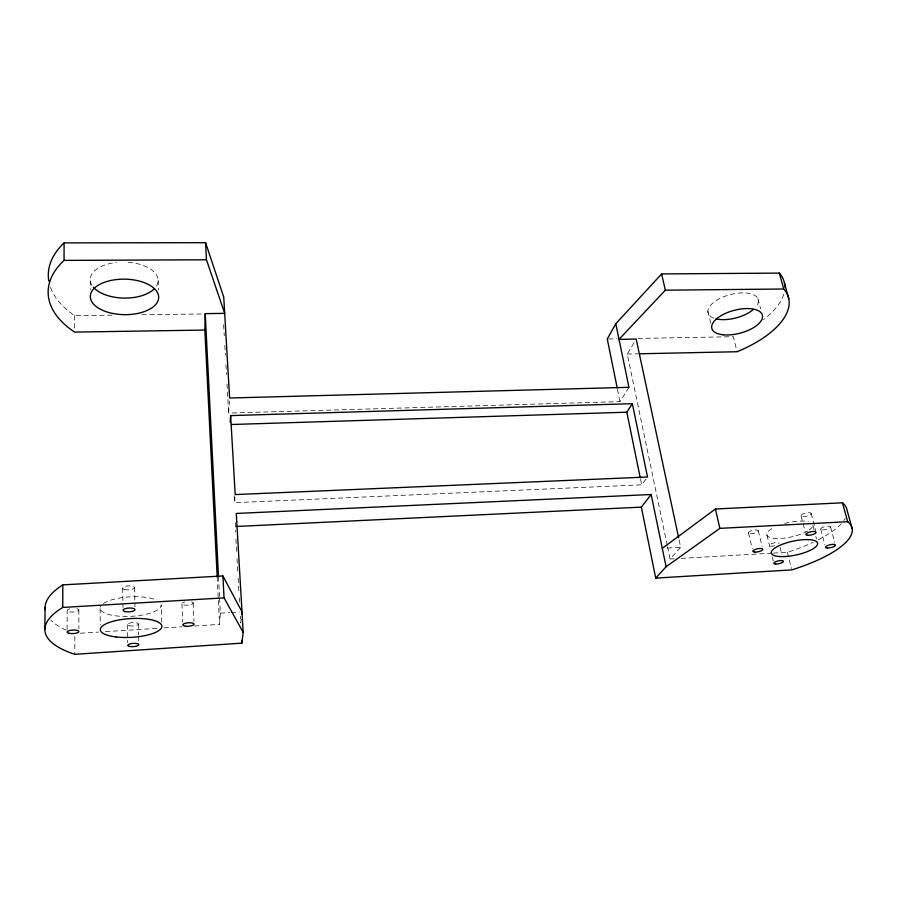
<?xml version="1.0" encoding="UTF-8"?>
<svg xmlns="http://www.w3.org/2000/svg" width="897" height="897" viewBox="0 0 897 897"><rect width="100%" height="100%" fill="white"/><g stroke="black" fill="none" stroke-linecap="round" stroke-linejoin="round"><path stroke-width="0.67" stroke-dasharray="4.49 3.36" d="M67.129 629.492L67.174 610.588M628.954 387.313L619.973 401.632L228.679 413.08L229.598 398.01M194.514 625.983L219.563 624.39L220.337 613.156L219.563 597.761M645.851 479.245L641.68 484.829L234.543 502.69L234.98 497.274M235.507 522.603L235.496 532.123M241.136 619.3L240.71 623.045L240.306 616.048M667.233 545.331L627.25 354.035L634.807 341.353M667.514 546.699L670.081 558.999L680.677 547.316L678.625 537.729M80.371 633.237L98.468 632.093M105.431 631.645L158.321 628.281M163.893 627.934L181.979 626.779M220.337 613.156L229.811 612.573M231.168 612.483L239.286 611.989M670.081 558.999L674.275 558.764M681.26 558.36L772.025 553.18M773.416 553.09L787.387 552.294A97.751 31.07 -11.9 0 0 813.254 542.248M667.536 548.045L680.677 547.316M627.25 354.035L638.372 353.799M608.682 338.976L617.08 338.831M638.092 338.438L733.331 336.7L737.099 351.736M50.512 287.41A121.824 65.358 -0.1 0 0 74.664 315.632L115.242 315.105M141.827 314.757L203.395 313.95M830.544 526.864L834.726 542.461M820.721 529.129L824.848 544.703M757.898 298.566L760.634 308.949M811.168 513.465L815.732 530.856M814.106 529.791L812.727 524.543A23.524 7.322 -12.3 0 1 808.825 530.262M815.822 536.35L816.505 538.974M801.055 515.831L802.793 522.514M803.129 523.848L805.203 531.865M787.387 552.294L791.457 568.541M779.953 547.125L781.859 554.817M766.969 535.217L770.4 549.312M772.283 556.992L773.225 560.827M707.868 311.248L710.805 323.301M758.301 530.699L762.136 546.52M748.49 532.975L752.269 548.785M640.559 479.346L641.68 484.829M617.484 389.376L619.973 401.632M234.139 495.716L234.543 502.69M223.622 324.736L224.25 335.781M224.799 345.446L225.36 355.111M225.909 364.765L226.47 374.43M227.019 384.095L227.804 397.898M227.894 399.277L228.679 413.08M235.9 539.119L236.617 551.711M237.021 558.708L237.739 571.288M238.142 578.285L238.86 590.876M239.264 597.873L239.51 602.066M218.509 576.76L219.496 596.359M217.197 576.962L219.563 624.39M193.214 603.042L193.976 621.52M181.956 603.715L182.652 622.238M158.13 280.223L158.455 289.978M161.752 622.215L161.225 604.959A30.621 9.755 -3.1 0 1 127.766 616.441A30.621 9.755 -3.1 0 1 100.722 606.024M138.385 623.953L138.631 634.986M138.665 636.365L138.788 641.882M134.572 587.546L134.976 606.832M127.352 624.648L127.677 642.611M122.665 588.219L122.99 607.549M100.128 608.615L100.273 624.727M90.272 280.739L90.328 289.843M78.846 609.882L78.88 628.763M74.664 315.632L74.675 332.092M74.81 636.354L74.81 654.317M807.636 531.013A23.524 7.322 -12.3 0 1 773.763 538.29A23.524 7.322 -12.3 0 1 774.716 527.1M784.684 523.489A23.524 7.322 -12.3 0 1 808.466 521.729M713.777 318.166A25.979 12.009 -14.9 0 1 714.315 301.897A25.979 12.009 -14.9 0 1 747.167 293.095A25.979 12.009 -14.9 0 1 756.003 306.841M76.839 608.693A5.853 1.839 -2.3 0 1 77.075 611.406A5.853 1.839 -2.3 0 1 68.475 611.563A5.853 1.839 -2.3 0 1 69.708 608.828M191.577 601.853A5.64 1.805 -3.8 0 1 191.196 604.544A5.64 1.805 -3.8 0 1 182.977 604.69A5.64 1.805 -3.8 0 1 184.771 601.965M845.209 518.399A97.751 31.07 -11.9 0 1 843.808 520.608M841.251 523.747A97.751 31.07 -11.9 0 1 817.739 540.061M783.731 294.238A89.913 42.394 -14.2 0 1 763.571 319.624M66.098 630.131A137.241 44.245 -3.8 0 1 50.77 620.096M103.413 603.468A30.621 9.755 -3.1 0 1 155.786 599.824M128.148 262.26A33.974 18.007 1.1 0 1 155.843 287.04M91.987 285.381A33.974 18.007 1.1 0 1 116.52 262.429M774.795 545.78A4.9 1.491 -12 0 1 769.424 545.331A4.9 1.491 -12 0 1 774.503 542.797A4.9 1.491 -12 0 1 778.977 543.683M129.09 625.725A5.528 1.693 -3.3 0 0 138.25 624.402A5.528 1.693 -3.3 0 0 131.265 622.753A5.528 1.693 -3.3 0 0 129.09 625.725M124.548 589.497A5.965 1.973 -2.8 0 0 134.427 588.062A5.965 1.973 -2.8 0 0 126.869 586.066A5.965 1.973 -2.8 0 0 124.548 589.497M802.871 516.594A5.191 1.648 -12.7 0 0 811.123 513.925A5.191 1.648 -12.7 0 0 804.34 513.42A5.191 1.648 -12.7 0 0 802.871 516.594M750.374 533.693A5.046 1.603 -11.9 0 0 758.301 531.125A5.046 1.603 -11.9 0 0 751.507 530.688A5.046 1.603 -11.9 0 0 750.374 533.693M822.437 529.847A5.034 1.536 -12.7 0 0 830.476 527.29A5.034 1.536 -12.7 0 0 823.984 526.853A5.034 1.536 -12.7 0 0 822.437 529.847"/><path stroke-width="1.35" d="M651.144 494.505L641.344 507.13L655.729 578.105L666.101 566.736L651.144 494.505L236.281 513.454L243.177 632.329L241.865 643.149L74.81 654.317A138.261 42.63 -3.9 0 1 62.745 607.448L62.824 584.878L222.905 575.964L241.988 611.821L241.697 614.31M205.57 242.683L206.456 259.794L224.687 313.367L205.222 313.625L204.841 330.051L74.675 332.092A122.609 64.438 -0.4 0 1 64.035 260.399L64.102 242.885L205.57 242.683L223.745 297.075L229.598 398.01L628.954 387.313L615.791 323.761L661.616 273.933L779.347 273.092A89.913 42.394 -14.2 0 1 784.841 287.141M44.85 629.369L45.063 607.504M230.204 421.994L230.619 415.603L632.34 403.684L647.522 477.013L235.193 494.572L230.619 415.603M615.791 323.761L607.28 339.01L617.214 388.02M640.279 477.978L626.835 412.205L632.34 403.684M779.347 273.092L783.72 289.002L665.339 290.18L619.02 339.358L636.186 339.044L678.625 537.729M662.289 548.336L715.425 508.991L842.474 502.802A97.751 31.07 -11.9 0 1 847.015 510.012L852.15 528.658M666.101 566.736L719.854 528.367L847.665 521.695L842.474 502.802M655.729 578.105L791.793 569.898A98.401 30.038 -11.7 0 0 847.665 521.695M62.745 607.448L224.048 597.873L243.177 632.329M236.573 526.461L641.344 507.13M231.437 424.505L626.835 412.205M639.763 353.777L737.099 351.736A90.451 41.688 -14 0 0 783.72 289.002M64.035 260.399L206.456 259.794M784.427 283.048L788.766 298.791M661.616 273.933L665.339 290.18M715.425 508.991L719.854 528.367M241.708 640.469L241.865 643.149M222.905 575.964L224.048 597.873M205.222 313.625L218.509 576.76M204.841 330.051L217.197 576.962M48.83 281.041A121.824 65.358 -0.1 0 1 64.102 242.885M45.198 609.702A137.241 44.245 -3.8 0 1 62.824 584.878M753.469 309.42A25.979 12.009 -14.9 0 1 716.019 318.85M154.004 289.126A33.974 18.007 1.1 0 1 123.012 298.062A33.974 18.007 1.1 0 1 93.299 287.141M779.672 556.544A23.67 7.075 -12.1 0 0 817.324 544.838A23.67 7.075 -12.1 0 0 786.366 542.909A23.67 7.075 -12.1 0 0 779.672 556.544M723.184 334.783A26.136 11.807 -14.7 0 0 762.517 317.213A26.136 11.807 -14.7 0 0 725.595 313.322A26.136 11.807 -14.7 0 0 723.184 334.783M129.482 646.412A5.573 1.637 -3.5 0 0 138.699 645.078A5.573 1.637 -3.5 0 0 131.68 643.53A5.573 1.637 -3.5 0 0 129.482 646.412M185.567 626.207A5.674 1.749 -4 0 0 194.077 624.166A5.674 1.749 -4 0 0 185.601 623.18A5.674 1.749 -4 0 0 185.567 626.207M69.136 633.316A5.898 1.772 -2.6 0 0 78.79 631.925A5.898 1.772 -2.6 0 0 71.076 630.221A5.898 1.772 -2.6 0 0 69.136 633.316M100.834 309.454A34.187 17.749 0.9 0 0 157.704 301.504A34.187 17.749 0.9 0 0 114.962 279.752A34.187 17.749 0.9 0 0 100.834 309.454M116.117 636.96A30.846 9.396 -3.3 0 0 161.875 626.207A30.846 9.396 -3.3 0 0 115.231 620.724A30.846 9.396 -3.3 0 0 116.117 636.96M807.715 535.262A5.225 1.592 -12.5 0 0 816.035 532.627A5.225 1.592 -12.5 0 0 809.229 532.179A5.225 1.592 -12.5 0 0 807.715 535.262M124.941 611.53A6.01 1.906 -3.1 0 0 134.886 610.083A6.01 1.906 -3.1 0 0 127.284 608.2A6.01 1.906 -3.1 0 0 124.941 611.53M754.781 552.104A5.079 1.547 -11.7 0 0 762.764 549.569A5.079 1.547 -11.7 0 0 755.947 549.177A5.079 1.547 -11.7 0 0 754.781 552.104M827.247 547.989A5.068 1.491 -12.5 0 0 835.354 545.477A5.068 1.491 -12.5 0 0 828.828 545.073A5.068 1.491 -12.5 0 0 827.247 547.989M775.636 564.022A4.922 1.446 -11.8 0 0 783.429 561.612A4.922 1.446 -11.8 0 0 776.88 561.264A4.922 1.446 -11.8 0 0 775.636 564.022"/></g></svg>
